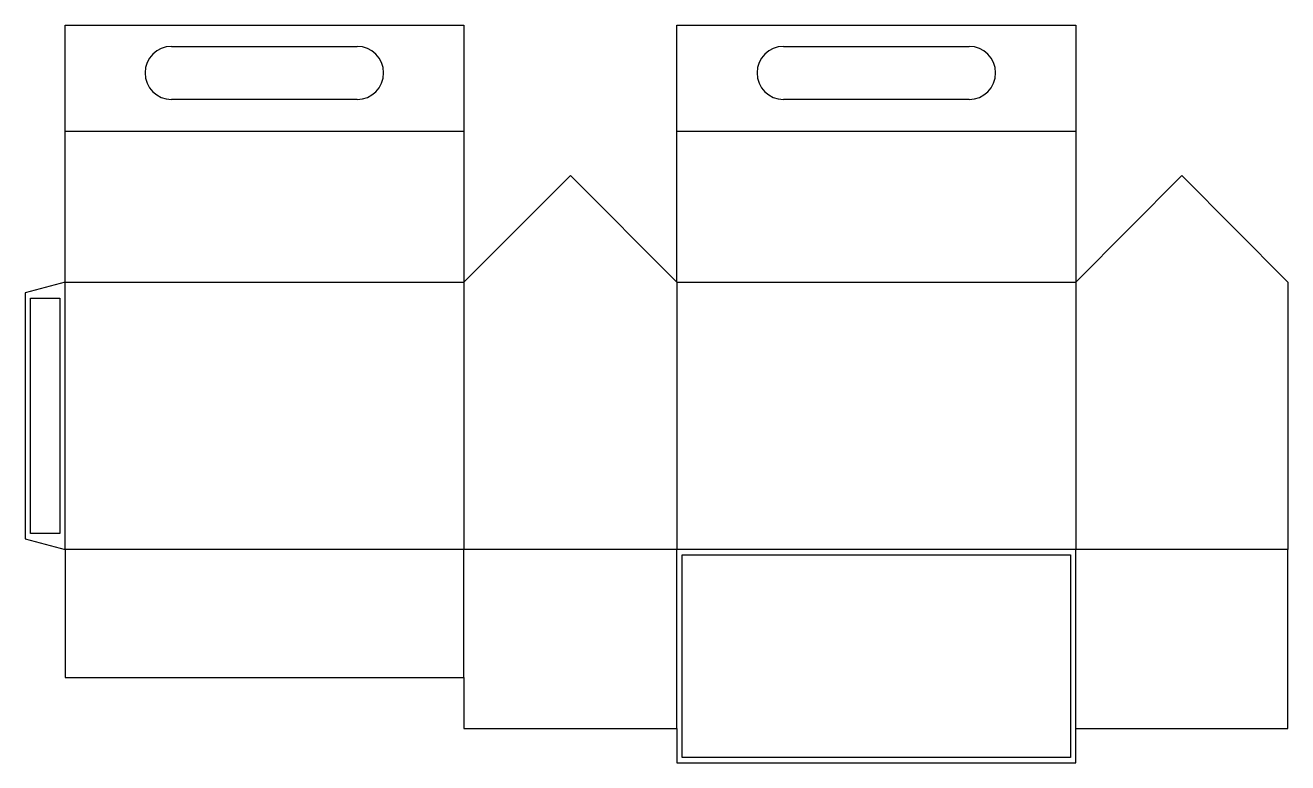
# Model space of a CAD drawing. Header units: millimetres. Extents: x 0 to 476, y 0 to 278.
import ezdxf

# ---------------------------------------------------------------- set-up
doc = ezdxf.new("R2010")
doc.units = ezdxf.units.MM
for name, color, linetype in [('CREASE', 5, 'CONTINUOUS'), ('CUT', 1, 'CONTINUOUS'), ('GLUE', 2, 'CONTINUOUS')]:
    doc.layers.add(name, color=color, linetype=linetype)

msp = doc.modelspace()

# ---------------------------------------------------------------- linework, layer by layer
at = {"layer": 'CREASE'}
for p, q in [((15, 238.237), (165.45, 238.237)), ((245.9, 238.237), (396.35, 238.237)), ((15, 80.45), (15, 181.35)), ((15, 181.35), (165.45, 181.35)), ((165.45, 181.35), (165.45, 80.45)), ((245.9, 181.35), (245.9, 80.45)), ((245.9, 181.35), (396.35, 181.35)), ((396.35, 181.35), (396.35, 80.45)), ((165.45, 80.45), (15, 80.45)), ((245.9, 80.45), (165.45, 80.45)), ((396.35, 80.45), (245.9, 80.45)), ((476.35, 80.45), (396.35, 80.45))]:
    msp.add_line(p, q, dxfattribs=at)
at = {"layer": 'CUT'}
for p, q in [((15, 238.237), (15, 278.237)), ((15, 278.237), (165.45, 278.237)), ((165.45, 278.237), (165.45, 238.237)), ((245.9, 238.237), (245.9, 278.237)), ((245.9, 278.237), (396.35, 278.237)), ((396.35, 278.237), (396.35, 238.237)), ((55.225, 270.237), (125.225, 270.237)), ((286.125, 270.237), (356.125, 270.237)), ((125.225, 250.237), (55.225, 250.237)), ((356.125, 250.237), (286.125, 250.237)), ((15, 181.35), (15, 238.237)), ((165.45, 238.237), (165.45, 181.35)), ((245.9, 181.35), (245.9, 238.237)), ((396.35, 238.237), (396.35, 181.35)), ((165.45, 181.35), (205.675, 221.575)), ((205.675, 221.575), (245.9, 181.35)), ((396.35, 181.35), (436.35, 221.575)), ((436.35, 221.575), (476.35, 181.35)), ((15, 181.35), (0, 177.331)), ((476.35, 181.35), (476.35, 80.45)), ((0, 177.331), (0, 84.469)), ((0, 84.469), (15, 80.45)), ((15, 80.45), (15, 32.18)), ((165.45, 32.18), (165.45, 80.45)), ((245.9, 12.95), (245.9, 80.45)), ((396.35, 12.95), (396.35, 80.45)), ((476.35, 12.95), (476.35, 80.45)), ((15, 32.18), (165.45, 32.18)), ((165.45, 32.18), (165.45, 12.95)), ((165.45, 12.95), (245.9, 12.95)), ((245.9, 12.95), (245.9, 0)), ((396.35, 0), (396.35, 12.95)), ((396.35, 12.95), (476.35, 12.95)), ((245.9, 0), (396.35, 0))]:
    msp.add_line(p, q, dxfattribs=at)
for centre, start, end in [((55.225, 260.237), 90, 180), ((125.225, 260.237), 0, 90), ((286.125, 260.237), 90, 180), ((356.125, 260.237), 0, 90), ((55.225, 260.237), 180, 270), ((125.225, 260.237), 270, 0), ((286.125, 260.237), 180, 270), ((356.125, 260.237), 270, 0)]:
    msp.add_arc(centre, 10, start, end, dxfattribs=at)
at = {"layer": 'GLUE'}
for p, q in [((2, 175.331), (13, 175.331)), ((2, 86.469), (2, 175.331)), ((13, 175.331), (13, 86.469)), ((13, 86.469), (2, 86.469)), ((247.9, 78.45), (394.35, 78.45)), ((247.9, 2), (247.9, 78.45)), ((394.35, 78.45), (394.35, 2)), ((394.35, 2), (247.9, 2))]:
    msp.add_line(p, q, dxfattribs=at)

doc.saveas('drawing.dxf')
